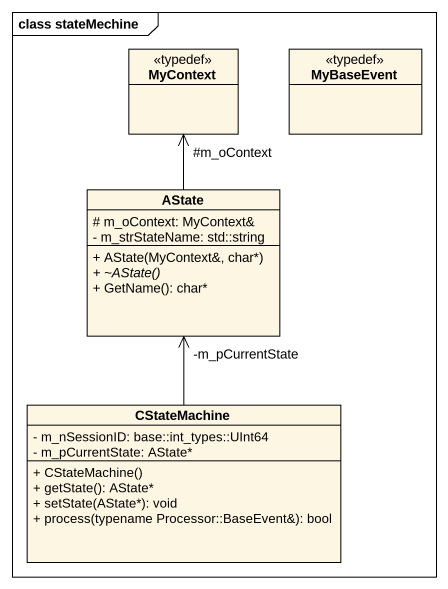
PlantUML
@startuml
mainframe class stateMechine
hide circle
hide empty members
skinparam classAttributeIconSize 0
class MyContext <<typedef>>
class MyBaseEvent <<typedef>>
class AState {
  # m_oContext: MyContext&
  - m_strStateName: std::string
  + AState(MyContext&, char*)
  {abstract} + ~AState()
  + GetName(): char*
}
class CStateMachine {
  - m_nSessionID: base::int_types::UInt64
  - m_pCurrentState: AState*
  + CStateMachine()
  + getState(): AState*
  + setState(AState*): void
  + process(typename Processor::BaseEvent&): bool
}
AState -up-> "#m_oContext" MyContext
CStateMachine -up-> "-m_pCurrentState" AState
@enduml
